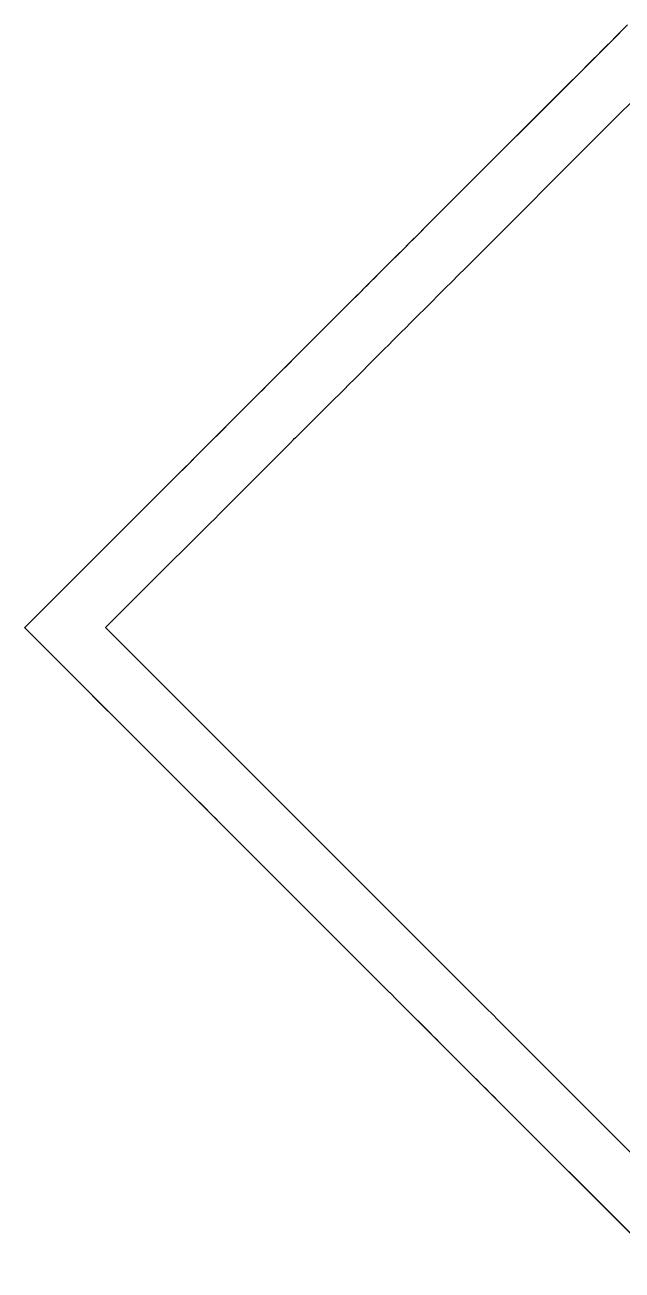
# Model space of a CAD drawing. Header units: millimetres. Extents: x 0 to 500, y 0 to 700.
# Drawn here: x 177 to 250, y 252.1 to 404.3 of the extents above; entities that cross this region are included whole.
import ezdxf

# ---------------------------------------------------------------- set-up
doc = ezdxf.new("R2010")
doc.units = ezdxf.units.MM
doc.layers.add('CORTE', color=1, linetype='Continuous')
doc.layers.add('GRABADO', color=5, linetype='Continuous')

msp = doc.modelspace()

# ---------------------------------------------------------------- linework, layer by layer
at = {"layer": 'CORTE'}
for points in [[(261.72, 245.91), (243.68, 263.95), (243.17, 264.46), (232.73, 274.9), (232.27, 275.37), (231.85, 275.78), (231.48, 276.15), (231.02, 276.61), (230.65, 276.98), (230.23, 277.4), (229.77, 277.86), (229.39, 278.24), (228.94, 278.69), (228.56, 279.07), (227.72, 279.91), (227.34, 280.29), (226.89, 280.74), (224.39, 283.25), (223.95, 283.68), (223.12, 284.51), (222.69, 284.94), (222.26, 285.37), (221.84, 285.79), (221.43, 286.2), (221.02, 286.61), (220.61, 287.02), (220.19, 287.44), (219.37, 288.26), (218.96, 288.67), (202.62, 305.01), (202.11, 305.52), (201.8, 305.83), (201.48, 306.15), (200.65, 306.98), (200.15, 307.48), (198.5, 309.14), (198, 309.63), (197.59, 310.04), (197.26, 310.37), (196.84, 310.79), (196.51, 311.13), (196.09, 311.54), (195.54, 312.09), (191.43, 316.2), (190.96, 316.67), (190.55, 317.08), (190.19, 317.44), (187.73, 319.9), (187.28, 320.35), (184.41, 323.22), (183.97, 323.66), (177.85, 329.78), (177.44, 330.19), (177.04, 330.6), (177.03, 330.6), (177.03, 330.6), (177.02, 330.61), (177.02, 330.62), (177.02, 330.62), (177.02, 330.63), (177.02, 330.64), (177.01, 330.65), (177.02, 330.66), (177.02, 330.66), (177.02, 330.67), (177.02, 330.67), (177.02, 330.68), (177.03, 330.69), (177.03, 330.69), (177.04, 330.7), (194.66, 348.32), (196.61, 350.27), (196.99, 350.65), (197.59, 351.25), (198.08, 351.74), (199.05, 352.71), (199.54, 353.2), (200.03, 353.69), (200.62, 354.28), (202.56, 356.22), (203.13, 356.8), (204.1, 357.76), (204.59, 358.25), (205.07, 358.73), (205.64, 359.3), (206.12, 359.78), (206.68, 360.34), (207.16, 360.82), (207.57, 361.23), (207.9, 361.57), (208.1, 361.77), (208.38, 362.05), (209.09, 362.75), (210.1, 363.77), (210.71, 364.37), (211.18, 364.84), (211.71, 365.37), (212.24, 365.9), (212.71, 366.38), (213.24, 366.9), (213.76, 367.42), (214.36, 368.03), (214.83, 368.49), (215.25, 368.91), (215.75, 369.42), (217.14, 370.81), (217.54, 371.2), (217.97, 371.63), (218.41, 372.07), (218.91, 372.57), (219.29, 372.95), (219.77, 373.43), (220.26, 373.93), (222.62, 376.29), (223.11, 376.77), (224.05, 377.71), (224.53, 378.19), (225.47, 379.13), (225.94, 379.6), (248.24, 401.9), (248.81, 402.47), (250.67, 404.33)], [(251.46, 395.23), (249.32, 393.08), (248.66, 392.42), (230.68, 374.44), (230.13, 373.89), (229.05, 372.81), (228.5, 372.26), (227.41, 371.17), (226.85, 370.61), (224.13, 367.89), (223.55, 367.31), (223, 366.76), (222.56, 366.32), (221.98, 365.75), (221.48, 365.24), (220.98, 364.74), (220.53, 364.29), (218.92, 362.68), (218.34, 362.1), (217.85, 361.61), (217.32, 361.08), (216.61, 360.38), (216.02, 359.78), (215.41, 359.17), (214.87, 358.63), (214.26, 358.02), (213.64, 357.41), (213.1, 356.86), (212.4, 356.16), (211.23, 355), (210.42, 354.18), (210.09, 353.86), (209.86, 353.63), (209.47, 353.24), (209, 352.76), (208.45, 352.21), (207.8, 351.57), (207.25, 351.01), (206.59, 350.36), (206.04, 349.8), (205.48, 349.24), (204.36, 348.12), (203.7, 347.46), (201.45, 345.22), (200.77, 344.54), (200.21, 343.97), (199.65, 343.41), (198.52, 342.29), (197.96, 341.72), (197.27, 341.03), (196.83, 340.6), (194.58, 338.35), (186.88, 330.65), (189.99, 327.54), (190.49, 327.04), (193.8, 323.73), (194.32, 323.21), (197.17, 320.36), (197.58, 319.95), (198.05, 319.48), (198.59, 318.94), (203.33, 314.2), (203.97, 313.56), (204.45, 313.08), (204.84, 312.69), (205.32, 312.21), (205.7, 311.83), (206.18, 311.35), (206.75, 310.78), (208.65, 308.88), (209.23, 308.3), (210.19, 307.34), (210.56, 306.97), (210.92, 306.61), (211.51, 306.02), (223.91, 293.62), (224.38, 293.15), (225.33, 292.2), (225.81, 291.72), (226.29, 291.24), (226.76, 290.77), (227.23, 290.3), (227.72, 289.81), (228.21, 289.32), (228.71, 288.82), (229.67, 287.86), (230.17, 287.36), (233.06, 284.47), (233.58, 283.95), (234.02, 283.51), (234.99, 282.54), (235.42, 282.11), (235.95, 281.58), (236.38, 281.15), (236.91, 280.62), (237.39, 280.14), (237.82, 279.71), (238.36, 279.17), (238.78, 278.75), (239.26, 278.27), (239.8, 277.73), (251.84, 265.69)]]:
    msp.add_lwpolyline(points, dxfattribs=at)
at = {"layer": 'GRABADO'}
msp.add_lwpolyline([(261.85, 245.78), (247.48, 260.15), (246.89, 260.74), (234.85, 272.78), (234.31, 273.32), (233.83, 273.8), (233.41, 274.22), (232.87, 274.76), (232.44, 275.19), (231.96, 275.67), (231.43, 276.2), (231, 276.63), (230.47, 277.16), (230.04, 277.59), (229.07, 278.56), (228.63, 279), (228.11, 279.52), (225.22, 282.41), (224.72, 282.91), (223.76, 283.87), (223.26, 284.37), (222.77, 284.86), (222.28, 285.35), (221.81, 285.83), (221.34, 286.29), (220.86, 286.77), (220.38, 287.25), (219.43, 288.2), (218.96, 288.67), (206.56, 301.07), (205.97, 301.66), (205.61, 302.02), (205.24, 302.39), (204.28, 303.35), (203.7, 303.93), (201.8, 305.83), (201.23, 306.4), (200.75, 306.88), (200.37, 307.26), (199.89, 307.74), (199.5, 308.13), (199.02, 308.61), (198.38, 309.25), (193.64, 313.99), (193.1, 314.53), (192.63, 315), (192.22, 315.41), (189.37, 318.26), (188.85, 318.78), (185.54, 322.09), (185.04, 322.59), (177.98, 329.65), (177.5, 330.13), (177.04, 330.6), (177.03, 330.6), (177.03, 330.6), (177.02, 330.61), (177.02, 330.62), (177.02, 330.62), (177.02, 330.63), (177.02, 330.64), (177.01, 330.65), (177.02, 330.66), (177.02, 330.66), (177.02, 330.67), (177.02, 330.67), (177.02, 330.68), (177.03, 330.69), (177.03, 330.69), (177.04, 330.7), (189.63, 343.3), (191.88, 345.55), (192.32, 345.98), (193.01, 346.67), (193.57, 347.24), (194.7, 348.36), (195.26, 348.92), (195.82, 349.49), (196.5, 350.16), (198.75, 352.41), (199.41, 353.07), (200.53, 354.19), (201.09, 354.75), (201.64, 355.31), (202.3, 355.96), (202.85, 356.51), (203.5, 357.16), (204.05, 357.71), (204.52, 358.18), (204.91, 358.58), (205.14, 358.81), (205.47, 359.13), (206.28, 359.95), (207.45, 361.11), (208.15, 361.81), (208.69, 362.36), (209.31, 362.97), (209.92, 363.58), (210.46, 364.12), (211.07, 364.73), (211.66, 365.33), (212.37, 366.03), (212.9, 366.56), (213.39, 367.05), (213.97, 367.63), (215.58, 369.24), (216.03, 369.69), (216.53, 370.19), (217.03, 370.7), (217.61, 371.27), (218.05, 371.71), (218.6, 372.26), (219.18, 372.84), (221.9, 375.56), (222.46, 376.12), (223.55, 377.21), (224.1, 377.76), (225.18, 378.84), (225.73, 379.39), (243.71, 397.37), (244.37, 398.03), (246.52, 400.18), (246.94, 400.6), (247.48, 401.14), (248.02, 401.68), (248.66, 402.32), (249.2, 402.86), (249.64, 403.3), (250.27, 403.93)], dxfattribs=at)

doc.saveas('drawing.dxf')
